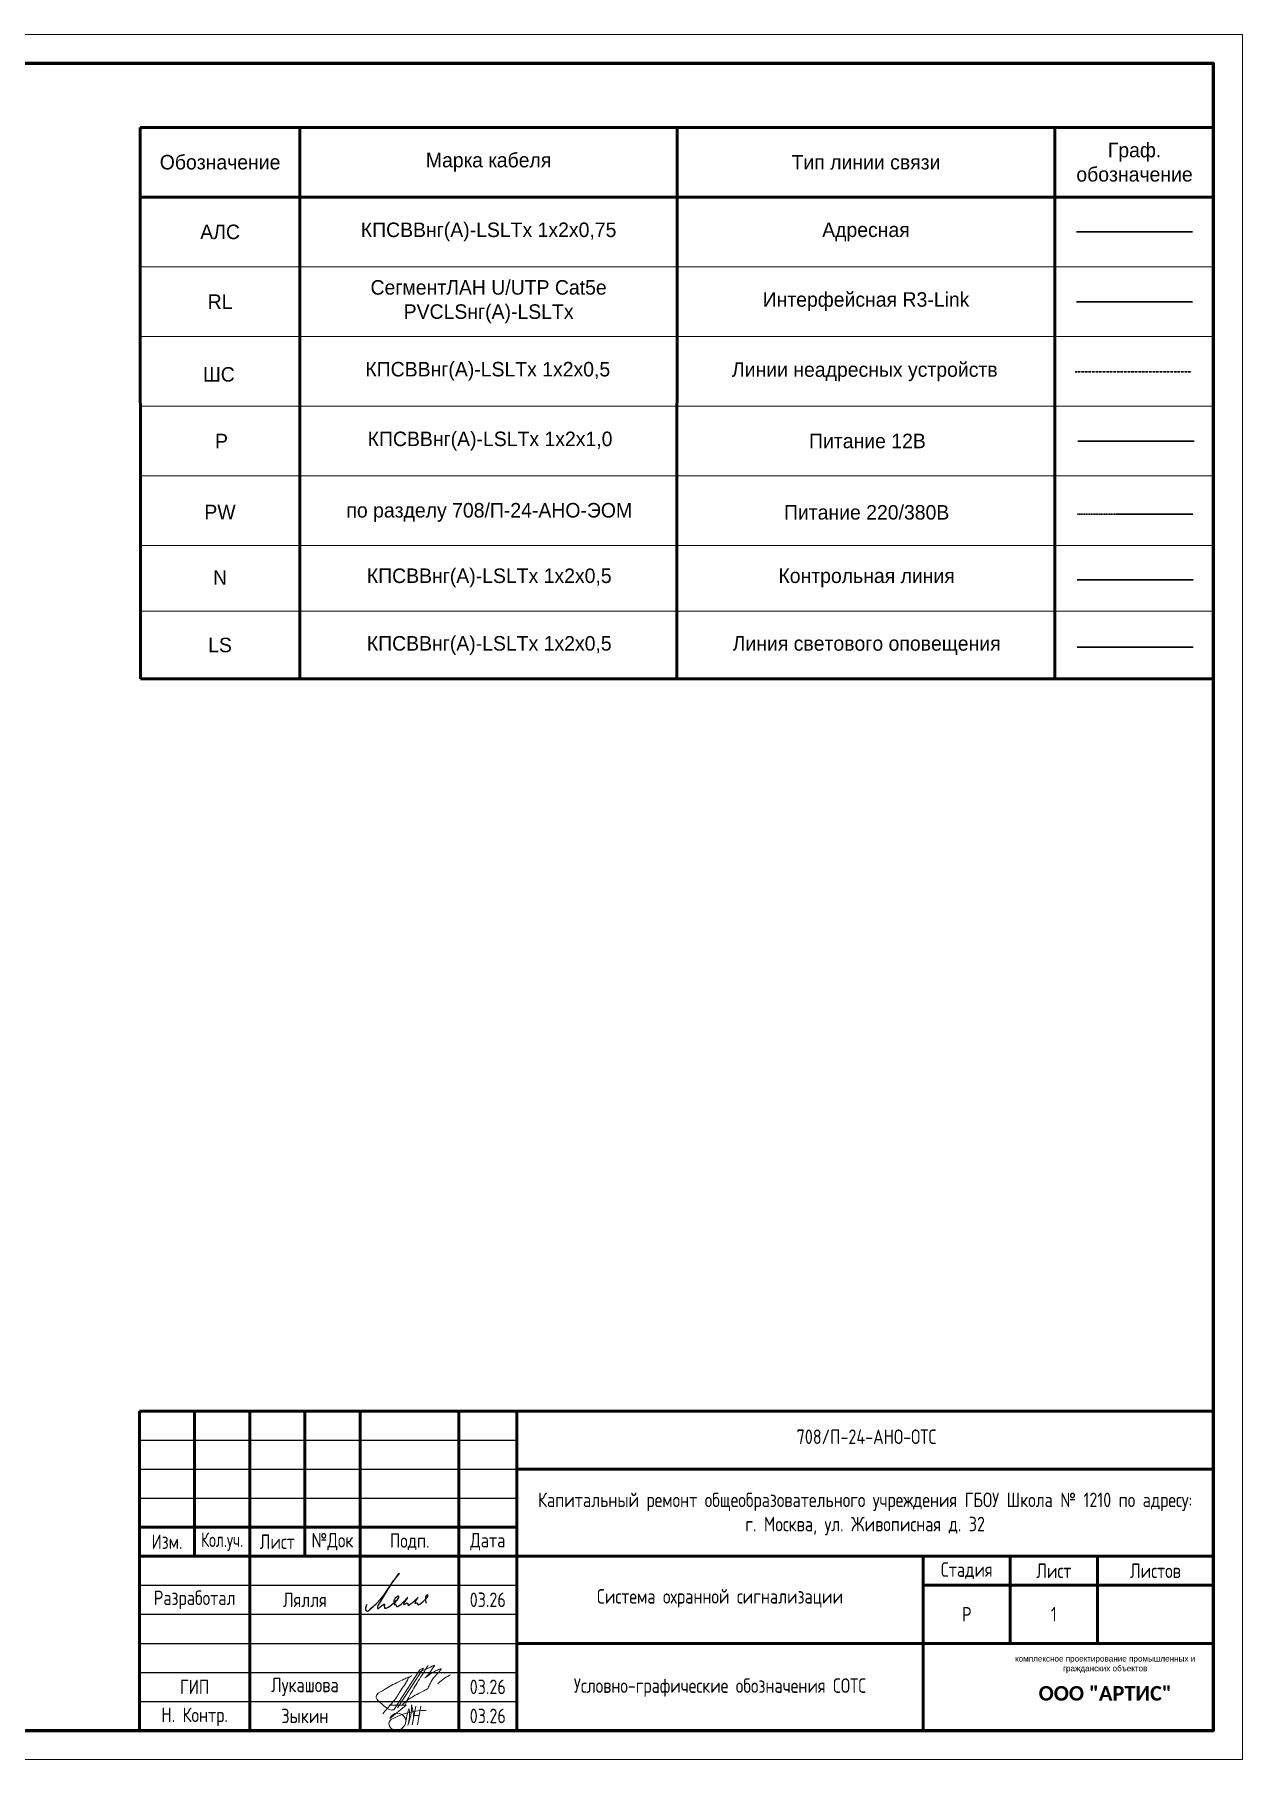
# Model space of a CAD drawing. Header units: millimetres. Extents: x -259793 to 1187961, y -549744 to 43070.
# Drawn here: x 426119 to 446926, y -27523 to 2177 of the extents above; entities that cross this region are included whole.
import ezdxf
from ezdxf.enums import TextEntityAlignment as Align

# ---------------------------------------------------------------- set-up
doc = ezdxf.new("R2010")
doc.units = ezdxf.units.MM
doc.linetypes.add('штриховаяX2', pattern=[1.5, 1, -0.5])
doc.linetypes.add('штрихпунктирная', pattern=[1, 0.5, -0.25, 0, -0.25])
for name, color, linetype in [('__НАДПИСИ', 7, 'Continuous'), ('RC-Таблицы', 7, 'Continuous'), ('СОТ', 7, 'Continuous'), ('стена', 20, 'Continuous')]:
    doc.layers.add(name, color=color, linetype=linetype)
for name, color, linetype, lineweight in [('__ФОРМАТ', 7, 'Continuous', 40), ('RC-Линии_связи-Адресные', 5, 'Continuous', 30), ('RC-Линии_связи-Питание_12-24В', 3, 'Continuous', 30), ('RC-Линии_связи-Шлейфы_сигнальные', 5, 'штриховаяX2', 30), ('лс', 5, 'Continuous', 30), ('Подписи', 7, 'Continuous', 13)]:
    doc.layers.add(name, color=color, linetype=linetype, lineweight=lineweight)
doc.layers.add('Границы листа', color=7, linetype='Continuous', lineweight=0, plot=False)
doc.layers.add('ОФ_подписи', color=5, linetype='Continuous', lineweight=13, true_color=0x0000ff)
doc.styles.add('GOST 2.304 type A', font='', dxfattribs={"height": 250})
doc.styles.add('ISOCPEUR', font='isocpeur.ttf', dxfattribs={"width": 0.9, "height": 350})
doc.styles.add('Mipgost_5', font='', dxfattribs={"height": 250})
doc.styles.add('RubezhCAD', font='', dxfattribs={"oblique": 10})
doc.styles.get("Standard").update_dxf_attribs({"font": ''})
doc.styles.add('ГОСТ 2.304', font='')
doc.styles.get('GOST 2.304 type A').set_extended_font_data('GOST 2.304 type A')
doc.styles.get('Mipgost_5').set_extended_font_data('Mipgost')
doc.styles.get('RubezhCAD').set_extended_font_data('GOST type A')
doc.styles.get('Standard').set_extended_font_data('GOST type B')
doc.styles.get('ГОСТ 2.304').set_extended_font_data('GOST 2.304 type A')

# ---------------------------------------------------------------- blocks, each defined once
blk = doc.blocks.new('*U1004')
at = {"lineweight": -2}
blk.add_lwpolyline([(20, 5), (415, 5), (415, 292), (20, 292)], close=True, dxfattribs=at)
at = {"layer": 'Границы листа'}
blk.add_lwpolyline([(420, 0), (0, 0), (0, 297), (420, 297)], close=True, dxfattribs=at)
at = {"lineweight": 13, "oblique": 10, "flags": 8}
blk.add_attdef('ФОРМАТ', (380.94, 1.12), '', height=3, dxfattribs=at)
blk = doc.blocks.new('П_Зыкин')
at = {"layer": 'ОФ_подписи', "color": 5, "ltscale": 100, "transparency": 33554687}
for p, q in [((142, 249), (62, -174)), ((102, 37), (218, 37)), ((258, 249), (178, -174))]:
    blk.add_line(p, q, dxfattribs=at)
blk.add_lwpolyline([(-462, 273), (-74, 273), (-446, -30)], dxfattribs=at)
for centre, radius, start, end in [((-271, -94), 186, 314.2393, 159.9348), ((345, -1372), 1523, 88.8758, 117.8788), ((1109, -252), 1204, 158.7593, 174.231), ((-1024, 224), 1068, 337.8144, 2.8859), ((-849, 72), 852, 342.8308, 7.4815), ((-9, 182), 4.48, 8.9691, 155.6551), ((-643, 22), 732, 344.4555, 20.462), ((-318, -169), 151, 108.7568, 173.4251), ((-287, -115), 185, 191.5358, 322.3512)]:
    blk.add_arc(centre, radius, start, end, dxfattribs=at)
blk = doc.blocks.new('П_Лукашова')
at = {"layer": 'ОФ_подписи', "color": 5}
for p, q in [((221, 339), (-221, -339)), ((286, 371), (-156, -307)), ((283, 370), (218, 338))]:
    blk.add_line(p, q, dxfattribs=at)
for points in [[(366, 415), (236, 213), (85, -37), (-50, -300)], [(221, 301), (344, 360), (434, 401), (475, 416), (464, 395), (420, 336), (342, 232), (310, 203), (337, 221), (420, 283), (490, 322), (558, 352), (576, 358), (491, 240), (403, 113), (374, 49), (360, 20)], [(-221, -339), (-276, -344), (-368, -289), (-446, -221), (-505, -166), (-522, -116), (-412, -16), (-295, 56), (-173, 120), (-49, 179), (33, 216), (87, 237), (52, 221), (11, 167), (-59, 51), (-126, -52), (-177, -132), (-256, -231), (-409, -409)], [(360, 20), (294, -18), (203, -65), (91, -124), (-73, -248)], [(530, 102), (646, 199), (748, 254)]]:
    blk.add_spline(points, degree=3, dxfattribs=at)
blk = doc.blocks.new('штамп')
at = {"layer": '__ФОРМАТ', "linetype": 'Continuous', "lineweight": 50}
for p, q in [((531929, 45357), (531929, 50857)), ((531929, 50857), (550429, 50857)), ((532879, 48357), (532879, 50857)), ((533829, 45357), (533829, 50857)), ((534779, 48357), (534779, 50857)), ((535729, 45357), (535729, 50857)), ((537429, 45357), (537429, 50857)), ((538429, 45357), (538429, 50857)), ((550429, 45357), (550429, 50857)), ((538429, 49857), (550429, 49857)), ((531929, 48857), (538429, 48857)), ((531929, 48357), (550429, 48357)), ((545429, 45357), (545429, 48357)), ((546929, 46857), (546929, 48357)), ((548429, 46857), (548429, 48357)), ((545429, 47857), (550429, 47857)), ((538429, 46857), (550429, 46857)), ((531929, 45357), (550429, 45357))]:
    blk.add_line(p, q, dxfattribs=at)
at = {"layer": '__ФОРМАТ', "linetype": 'Continuous', "lineweight": -2}
for p, q in [((531929, 50357), (538429, 50357)), ((531929, 49857), (538429, 49857)), ((531929, 49357), (538429, 49357)), ((531929, 48857), (538429, 48857)), ((531929, 47857), (538429, 47857)), ((531929, 47357), (538429, 47357)), ((531929, 46857), (538429, 46857)), ((538429, 46857), (550429, 46857)), ((531929, 46357), (538429, 46357)), ((531929, 45857), (538429, 45857))]:
    blk.add_line(p, q, dxfattribs=at)
at = {"layer": 'Подписи', "color": 5, "lineweight": 25}
blk.add_lwpolyline([(535847, 47525), (535833, 47500), (535823, 47461), (535824, 47440), (535829, 47423), (535840, 47414), (535857, 47413), (535876, 47421), (535897, 47435), (535917, 47454), (536005, 47539), (536088, 47624), (536142, 47690), (536203, 47776), (536266, 47874), (536323, 47953), (536362, 48009), (536395, 48059), (536405, 48060), (536397, 48045), (536295, 47925), (536205, 47790), (536095, 47603), (536059, 47544), (536038, 47506), (536029, 47485), (536027, 47473), (536027, 47462), (536031, 47457), (536037, 47454), (536045, 47456), (536057, 47466), (536072, 47479), (536107, 47506), (536133, 47525), (536147, 47532), (536152, 47532), (536153, 47529), (536150, 47520), (536147, 47504), (536146, 47491), (536148, 47479), (536150, 47471), (536157, 47465), (536166, 47462), (536178, 47464), (536189, 47469), (536215, 47480), (536240, 47498), (536281, 47529), (536306, 47550), (536324, 47567), (536342, 47582), (536372, 47609), (536388, 47629), (536397, 47646), (536399, 47657), (536398, 47666), (536393, 47671), (536383, 47671), (536372, 47667), (536356, 47653), (536336, 47632), (536323, 47612), (536313, 47599), (536309, 47587), (536310, 47579), (536315, 47575), (536326, 47579), (536335, 47585), (536344, 47592), (536348, 47595), (536352, 47596), (536354, 47595), (536355, 47592), (536349, 47583), (536342, 47575), (536334, 47561), (536326, 47547), (536322, 47538), (536320, 47531), (536321, 47523), (536325, 47519), (536328, 47519), (536333, 47524), (536338, 47527), (536344, 47526), (536346, 47520), (536351, 47508), (536355, 47498), (536359, 47493), (536366, 47491), (536375, 47491), (536385, 47497), (536412, 47513), (536436, 47532), (536466, 47559), (536491, 47583), (536517, 47607), (536529, 47621), (536545, 47642), (536547, 47643), (536546, 47644), (536543, 47644), (536541, 47642), (536538, 47637), (536499, 47577), (536491, 47558), (536482, 47544), (536480, 47535), (536479, 47529), (536481, 47524), (536483, 47522), (536489, 47523), (536494, 47526), (536502, 47532), (536512, 47539), (536522, 47544), (536530, 47548), (536541, 47549), (536547, 47546), (536550, 47541), (536551, 47531), (536552, 47525), (536553, 47521), (536558, 47517), (536562, 47515), (536568, 47515), (536575, 47517), (536583, 47523), (536596, 47533), (536617, 47547), (536636, 47561), (536659, 47583), (536688, 47609), (536702, 47620), (536713, 47630), (536721, 47636), (536727, 47641), (536727, 47643), (536726, 47644), (536723, 47643), (536720, 47638), (536715, 47629), (536693, 47594), (536681, 47575), (536676, 47566), (536674, 47557), (536677, 47551), (536679, 47547), (536684, 47546), (536689, 47549), (536695, 47552), (536700, 47554), (536709, 47554), (536716, 47551), (536717, 47545), (536719, 47535), (536721, 47527), (536725, 47524), (536731, 47520), (536741, 47523), (536747, 47528), (536757, 47534), (536779, 47550), (536809, 47572), (536842, 47600), (536865, 47623), (536880, 47642), (536895, 47664), (536899, 47675), (536901, 47684), (536898, 47689), (536891, 47693), (536881, 47689), (536873, 47682), (536862, 47668), (536856, 47654), (536855, 47638), (536856, 47622), (536856, 47598), (536858, 47583), (536860, 47572), (536864, 47560), (536871, 47551)], dxfattribs=at)
at = {"layer": 'ОФ_подписи'}
for name, p, xscale, yscale, zscale in [('П_Лукашова', (536533, 46057), 1.010226427429054, 1.010226427429054, 1.010226427429054), ('П_Зыкин', (536581, 45585), 0.7621923841183493, 0.7621923841183493, 0.7621923841183493)]:
    blk.add_blockref(name, p, dxfattribs=dict(at, xscale=xscale, yscale=yscale, zscale=zscale))
at = {"transparency": 33554687, "attachment_point": 5, "style": 'ГОСТ 2.304'}
for s, insert, char_height, width in [('{\\fArial|b0|i0|c204|p34;комплексное проектирование промышленных и гражданских объектов}', (548563, 46495), 100, 3372.21), ('{\\fCorbel Light|b1|i0|c204|p34;ООО "АРТИС"}', (548563, 45995), 250, 4171.2)]:
    blk.add_mtext(s, dxfattribs=dict(at, insert=insert, char_height=char_height, width=width))
at = {"layer": '__НАДПИСИ', "lineweight": 9, "ltscale": 2, "style": 'ISOCPEUR', "flags": 1}
blk.add_attdef('NOTATION', (548864, 51134), '', height=250, dxfattribs=at)
at = {"layer": '__НАДПИСИ', "lineweight": 9, "ltscale": 2, "style": 'RubezhCAD', "oblique": 10}
blk.add_attdef('SHEET', text='', height=250, dxfattribs=at).set_placement((547679, 47357), align=Align.MIDDLE_CENTER)
at = {"layer": '__ФОРМАТ', "color": 7, "linetype": 'Continuous', "lineweight": 20, "char_height": 250, "attachment_point": 5, "style": 'GOST 2.304 type A'}
for s, insert, width in [('Капитальный ремонт общеобразовательного учреждения ГБОУ Школа № 1210 по адресу:      \\Pг. Москва, ул. Живописная д. 32', (544429, 49085), 12000), ('\\pi-7.5,l7.5,t7.5;{\\W0.9;\\C256;Кол.уч.}', (533354, 48607), 950)]:
    blk.add_mtext(s, dxfattribs=dict(at, insert=insert, width=width))
for s, insert, width, line_spacing_factor in [('\\pi-7.5,l7.5,t7.5;{\\C256;Изм.}', (532404, 48607), 950, 1.2), ('\\pi-7.5,l7.5,t7.5;{\\C256;Лист}', (534304, 48607), 950, 1.2), ('\\pi-7.5,l7.5,t7.5;{\\C256;№Док}', (535254, 48607), 950, 1.2), ('\\pi-7.5,l7.5,t7.5;{\\C256;Подп.}', (536584, 48607), 1710.72, 1.2), ('\\pi-7.5,l7.5,t7.5;{\\C256;Дата}', (537929, 48607), 1000, 1.2), ('\\pi-7.5,l7.5,t7.5;{\\C256;Стадия}', (546179, 48107), 1500, 1.2), ('\\pi-7.5,l7.5,t7.5;{\\C256;Лист}', (547679, 48107), 1500, 1.2), ('\\pi-7.5,l7.5,t7.5;{\\C256;Листов}', (549429, 48107), 2000, 1.2), ('\\pi-7.5,l7.5,t7.5;{\\C256;Разработал}', (532879, 47607), 1900, 1.2), ('{\\C256;Лялля}', (534779, 47607), 1900, 1.2), ('{\\C256;03.26}', (537929, 47607), 1000, 1.2), ('Система охранной сигнализации ', (541929, 47632), 6828.82, 0.85), ('\\pi-750,l750,t750;{\\C256;Р}', (546179, 47357), 1500, 1.2), ('\\pi-7.5,l7.5,t7.5;{\\C256;ГИП}', (532879, 46107), 1900, 1.2), ('{\\C256;Лукашова}', (534779, 46107), 1900, 1.2), ('{\\C256;03.26}', (537929, 46107), 1000, 1.2), ('{\\C256;Н. Контр. }', (532879, 45592), 1900, 1.2), ('\\pi-750,l750,t750;{\\C256;Зыкин}', (534779, 45607), 1900, 1.2), ('{\\C256;03.26}', (537929, 45607), 1000, 1.2)]:
    blk.add_mtext(s, dxfattribs=dict(at, insert=insert, width=width, line_spacing_factor=line_spacing_factor))
at = {"layer": 'стена', "color": 18, "true_color": 0x000000, "insert": (543249, 50539), "char_height": 250, "width": 3851.47, "attachment_point": 1, "style": 'GOST 2.304 type A'}
blk.add_mtext('708/П-24-АНО-ОТС', dxfattribs=at)
blk = doc.blocks.new('180947228')
at = {"layer": 'RC-Линии_связи-Питание_12-24В', "ltscale": 100}
blk.add_line((-10, 0), (10, 0), dxfattribs=at)

msp = doc.modelspace()

# ---------------------------------------------------------------- linework, layer by layer
at = {"color": 4, "linetype": 'штрихпунктирная', "lineweight": 30, "ltscale": 4}
msp.add_lwpolyline([(444076.81392, -6082.11975), (446076.81392, -6082.11975)], dxfattribs=at)
at = {"layer": 'RC-Линии_связи-Адресные', "color": 0}
msp.add_lwpolyline([(444076.81392, -7209.66685), (446076.81392, -7209.66685)], dxfattribs=at)
at = {"layer": 'RC-Линии_связи-Адресные', "color": 30, "true_color": 0xf26722}
msp.add_lwpolyline([(444076.81392, -8373.44039), (446076.81392, -8373.44039)], dxfattribs=at)
at = {"layer": 'RC-Линии_связи-Шлейфы_сигнальные', "ltscale": 3.5}
msp.add_line((444044.7989, -3629.63898), (446044.7989, -3629.63898), dxfattribs=at)
at = {"layer": 'RC-Таблицы', "linetype": 'Continuous', "lineweight": 50}
for p, q in [((427940.80875, 576.89575), (446425.80172, 576.89575)), ((427940.80875, 576.89575), (427946.52006, -8914.42489)), ((430690.80875, 576.89575), (430690.80875, -8914.42489)), ((437190.80875, 576.89575), (437182.49995, -8914.42489)), ((443690.80875, 576.89575), (443690.80875, -8914.42489)), ((446425.80172, 576.89575), (446420.28853, -6586.8778)), ((427940.80875, -623.10425), (446425.80172, -623.10425)), ((427942.85663, -8914.42489), (446425.80172, -8914.42489))]:
    msp.add_line(p, q, dxfattribs=at)
at = {"layer": 'RC-Таблицы', "linetype": 'Continuous', "lineweight": 20}
for p, q in [((427940.80875, -1823.10425), (446425.80172, -1823.10425)), ((427940.80875, -3023.10425), (446425.80172, -3023.10425)), ((427947.81204, -4223.10425), (446425.80172, -4223.10425)), ((427947.81204, -5423.10425), (446425.80172, -5423.10425)), ((427942.24149, -6623.10425), (446425.80172, -6623.10425)), ((427931.88223, -7750.65135), (446411.87284, -7750.65135))]:
    msp.add_line(p, q, dxfattribs=at)
at = {"layer": 'лс', "color": 5}
msp.add_line((444065.80875, -1223.10425), (446065.80875, -1223.10425), dxfattribs=at)
at = {"layer": 'лс', "color": 6}
msp.add_line((444065.80875, -2423.10425), (446065.80875, -2423.10425), dxfattribs=at)

# ---------------------------------------------------------------- block references
at = {"layer": '__ФОРМАТ', "lineweight": 60, "xscale": 99.9999999999996, "yscale": 99.9999999999996, "zscale": 99.9999999999996}
msp.add_blockref('*U1004', (404925.80172, -27523.10425), dxfattribs=at)
at = {"layer": 'RC-Таблицы', "linetype": 'Continuous', "lineweight": 40, "xscale": 100, "yscale": 100, "zscale": 100}
msp.add_blockref('180947228', (445090.82048, -4823.10425), dxfattribs=at)
at = {"layer": 'СОТ'}
msp.add_blockref('штамп', (-104002.82209, -72380.14091), dxfattribs=at)

# ---------------------------------------------------------------- texts
at = {"layer": 'RC-Таблицы', "linetype": 'Continuous', "lineweight": 40, "char_height": 250, "attachment_point": 5, "style": 'Mipgost_5'}
for s, insert, width in [('Граф. обозначение', (445065.80875, -23.10425), 2350), ('Обозначение', (429315.80875, -23.10425), 2350), ('Марка кабеля', (433940.80875, -23.10425), 6100), ('Тип линии связи', (440440.80875, -23.10425), 6100), ('АЛС', (429315.80875, -1223.10425), 2350), ('КПСВВнг(А)-LSLTx 1x2x0,75', (433940.80875, -1223.10425), 6100), ('Адресная', (440440.80875, -1223.10425), 6100), ('СегментЛАН U/UTP Cat5e PVCLSнг(А)-LSLTx', (433940.80875, -2423.10425), 6100), ('RL', (429315.80875, -2423.10425), 2350), ('Интерфейсная R3-Link', (440440.80875, -2423.10425), 6100), ('P', (429340.82048, -4823.10425), 2350), ('КПСВВнг(А)-LSLTx 1x2x1,0', (433965.82048, -4823.10425), 6100), ('PW', (429314.55175, -6044.84012), 2741.5088478), ('по разделу 708/П-24-АНО-ЭОМ', (433951.81392, -6052.08541), 6100), ('Питание 220/380В', (440451.81392, -6052.08541), 6100), ('N', (429314.55175, -7172.38722), 2741.5088478), ('КПСВВнг(А)-LSLTx 1x2x0,5', (433951.81392, -7179.63251), 6100), ('Контрольная линия', (440451.81392, -7179.63251), 6100), ('LS', (429314.55175, -8336.16077), 2741.5088478), ('КПСВВнг(А)-LSLTx 1x2x0,5', (433951.81392, -8343.40606), 6100), ('Линия светового оповещения', (440451.81392, -8343.40606), 6100)]:
    msp.add_mtext(s, dxfattribs=dict(at, insert=insert, width=width))
at = {"layer": 'RC-Таблицы', "linetype": 'Continuous', "lineweight": 40, "transparency": 33554687, "char_height": 250, "attachment_point": 5, "style": 'Mipgost_5'}
for s, insert, width in [('ШС', (429294.7989, -3676.37161), 2350), ('КПСВВнг(А)-LSLTx 1x2x0,5', (433926.80218, -3623.10425), 6100), ('Линии неадресных устройств', (440419.7989, -3629.63898), 6100)]:
    msp.add_mtext(s, dxfattribs=dict(at, insert=insert, width=width))
at = {"layer": 'RC-Таблицы', "color": 7, "linetype": 'Continuous', "lineweight": 40, "insert": (440465.82048, -4823.10425), "char_height": 250, "width": 6100, "attachment_point": 5, "style": 'Mipgost_5'}
msp.add_mtext('Питание 12В', dxfattribs=at)
at = {"layer": 'СОТ', "char_height": 250, "attachment_point": 5, "style": 'GOST 2.304 type A'}
for s, insert, width in [('1', (443675.80172, -25023.10425), 1500), ('Условно-графические обозначения СОТС', (437925.80172, -26284.79232), 7000)]:
    msp.add_mtext(s, dxfattribs=dict(at, insert=insert, width=width))

doc.saveas('drawing.dxf')
